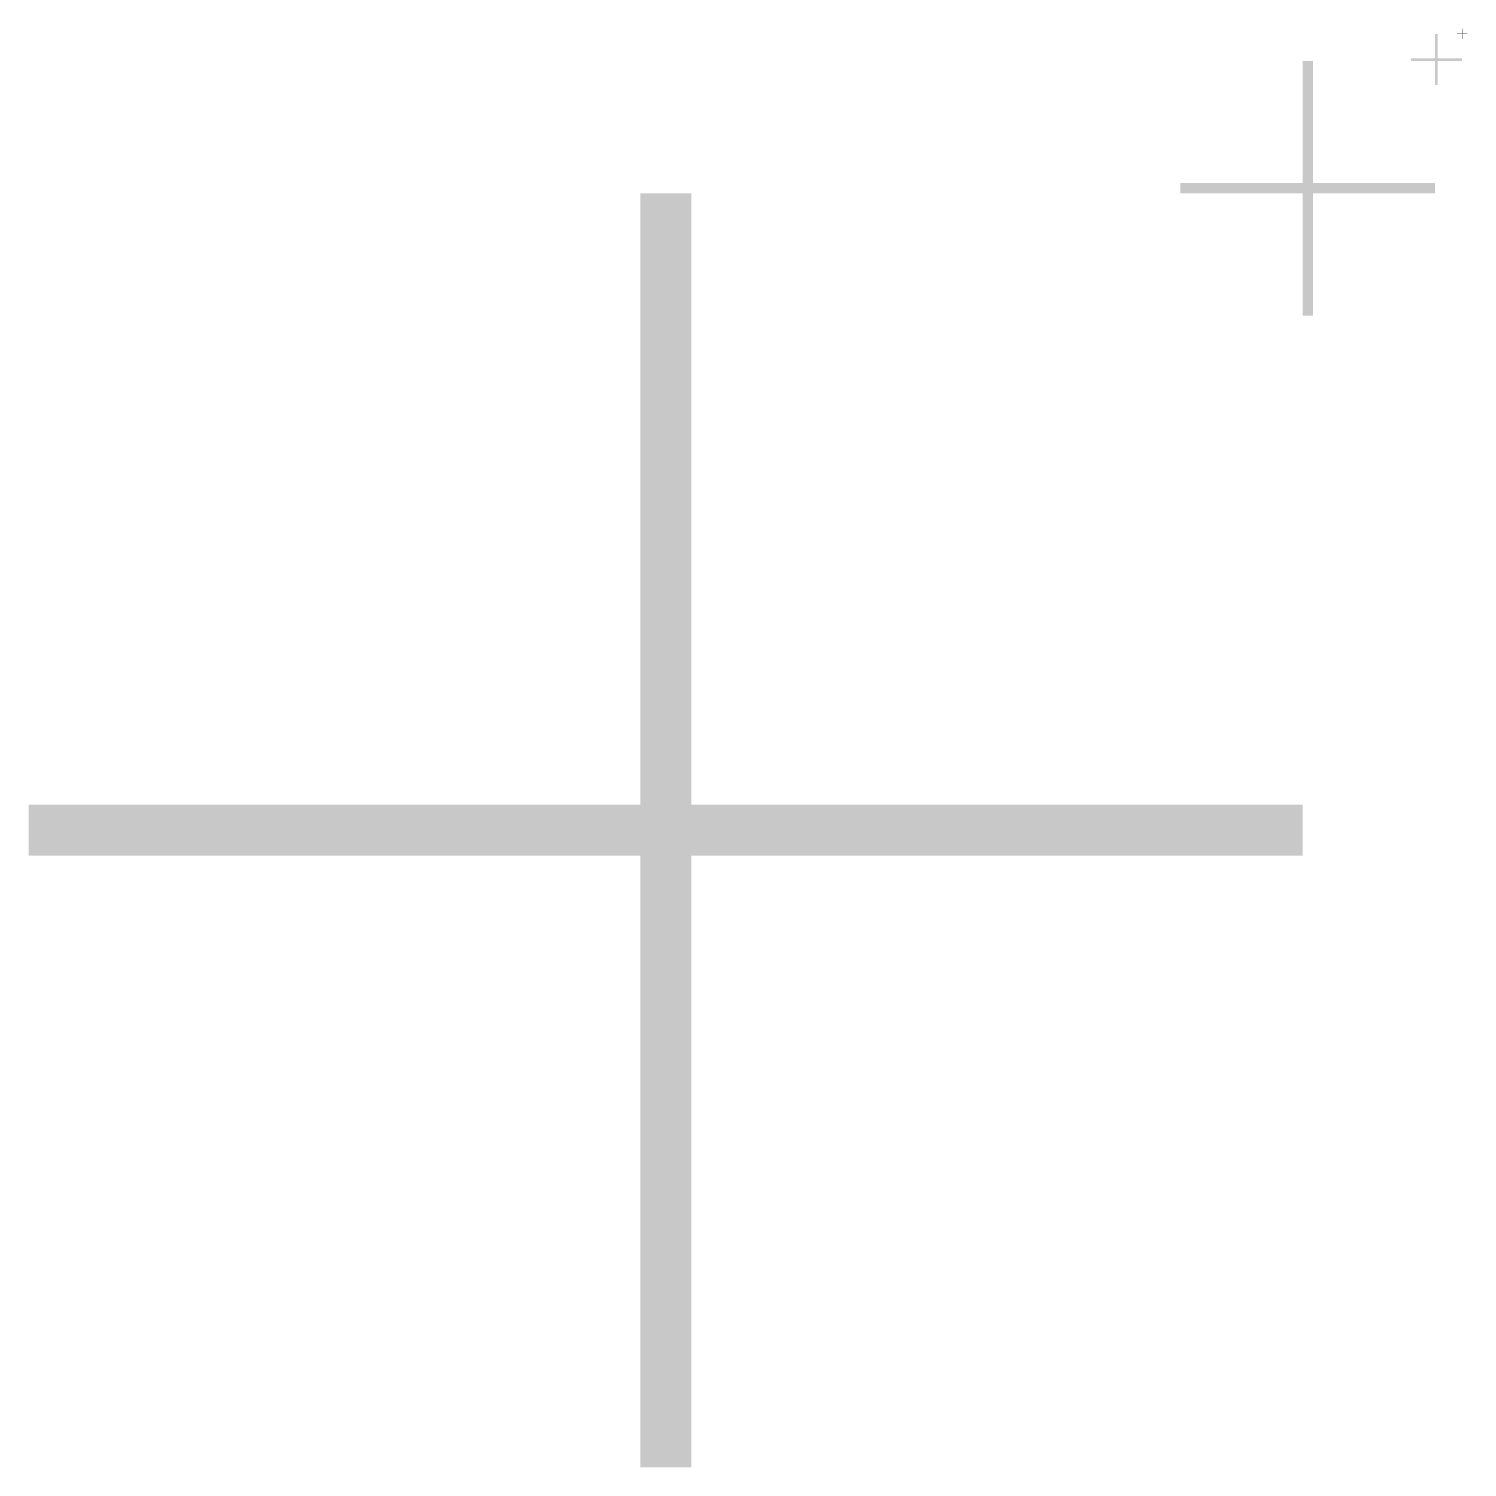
# Model space of a CAD drawing. Extents: x -40166 to 40284, y -45890 to 44060.
# Drawn here: x -27500 to -21854, y -37500 to -31854 of the extents above; entities that cross this region are included whole.
import ezdxf

# ---------------------------------------------------------------- set-up
doc = ezdxf.new("R2010")
doc.units = 0
doc.layers.add('L1D0_square', color=2, linetype='CONTINUOUS')

msp = doc.modelspace()

# ---------------------------------------------------------------- linework, layer by layer
at = {"layer": 'L1D0_square'}
for points in [[(-21980, -32075), (-21980, -31875), (-21970, -32075), (-21970, -31875)], [(-21894, -31875), (-21894, -31873), (-21854, -31875), (-21854, -31873)], [(-21875, -31894), (-21875, -31854), (-21873, -31894), (-21873, -31854)], [(-22500, -32980), (-22500, -31980), (-22460, -32980), (-22460, -31980)], [(-22075, -31980), (-22075, -31970), (-21875, -31980), (-21875, -31970)], [(-22980, -32500), (-22980, -32460), (-21980, -32500), (-21980, -32460)], [(-25100, -37500), (-25100, -32500), (-24900, -37500), (-24900, -32500)], [(-27500, -35100), (-27500, -34900), (-22500, -35100), (-22500, -34900)]]:
    msp.add_solid(points, dxfattribs=at)

doc.saveas('drawing.dxf')
